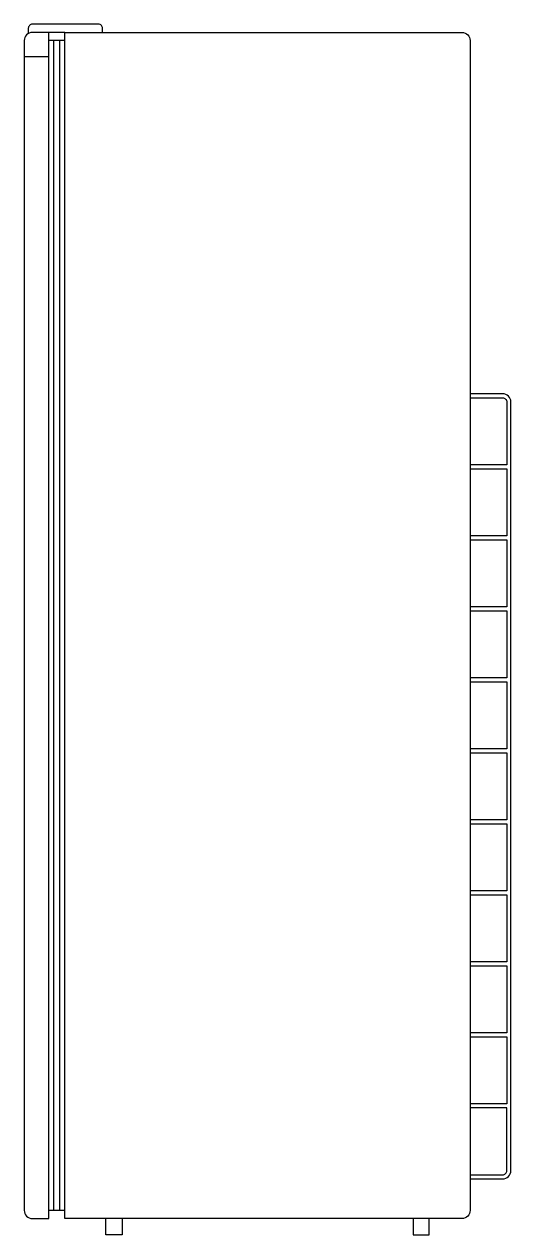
# Model space of a CAD drawing. Header units: millimetres. Extents: x -3063.45 to -3062.85, y 2855.69 to 2857.18.
import ezdxf

# ---------------------------------------------------------------- set-up
doc = ezdxf.new("R2010")
doc.units = ezdxf.units.MM
doc.header["$LTSCALE"] = 10
doc.layers.add('cozinha_freezers', color=2, linetype='Continuous')

msp = doc.modelspace()

# ---------------------------------------------------------------- linework, layer by layer
at = {"layer": 'cozinha_freezers'}
for p, q in [((-3063.3954, 2857.1684), (-3063.4154, 2857.1684)), ((-3063.3954, 2857.1584), (-3063.4154, 2857.1584)), ((-3063.4154, 2857.1384), (-3063.4454, 2857.1384)), ((-3063.3954, 2855.7234), (-3063.4154, 2855.7234))]:
    msp.add_line(p, q, dxfattribs=at)
at = {"layer": 'cozinha_freezers', "color": 1}
for p, q in [((-3063.4092, 2855.7234), (-3063.4092, 2857.1584)), ((-3063.4017, 2855.7234), (-3063.4017, 2857.1584))]:
    msp.add_line(p, q, dxfattribs=at)
at = {"layer": 'cozinha_freezers'}
msp.add_lwpolyline([(-3063.3493, 2857.1684), (-3063.3493, 2857.1734, 0.414214), (-3063.3543, 2857.1784), (-3063.4354, 2857.1784, 0.414214), (-3063.4404, 2857.1734), (-3063.4404, 2857.1671)], format="xyb", dxfattribs=at)
for points in [[(-3063.4354, 2855.7134), (-3063.4154, 2855.7134), (-3063.4154, 2857.1684), (-3063.4354, 2857.1684, 0.414214), (-3063.4454, 2857.1584), (-3063.4454, 2855.7234, 0.414214)], [(-3063.3954, 2857.1684), (-3062.9084, 2857.1684, -0.414214), (-3062.8984, 2857.1584), (-3062.8984, 2855.7234, -0.414214), (-3062.9084, 2855.7134), (-3063.3954, 2855.7134), (-3063.3954, 2857.1684), (-3063.3954, 2857.1684)]]:
    msp.add_lwpolyline(points, format="xyb", close=True, dxfattribs=at)
at = {"layer": 'cozinha_freezers', "color": 1}
for points in [[(-3062.8984, 2855.762), (-3062.8584, 2855.762, 0.414214), (-3062.8484, 2855.772), (-3062.8484, 2856.7151, 0.414214), (-3062.8584, 2856.7251), (-3062.8984, 2856.7251)], [(-3062.8984, 2856.7201), (-3062.8584, 2856.7201, -0.414214), (-3062.8534, 2856.7151), (-3062.8534, 2856.638), (-3062.8984, 2856.638)], [(-3062.8984, 2855.767), (-3062.8584, 2855.767, 0.414214), (-3062.8534, 2855.772), (-3062.8534, 2855.8491), (-3062.8984, 2855.8491)]]:
    msp.add_lwpolyline(points, format="xyb", dxfattribs=at)
for points in [[(-3062.8984, 2856.633), (-3062.8534, 2856.633), (-3062.8534, 2856.5509), (-3062.8984, 2856.5509)], [(-3062.8984, 2856.5459), (-3062.8534, 2856.5459), (-3062.8534, 2856.4638), (-3062.8984, 2856.4638)], [(-3062.8984, 2856.4588), (-3062.8534, 2856.4588), (-3062.8534, 2856.3767), (-3062.8984, 2856.3767)], [(-3062.8984, 2856.3717), (-3062.8534, 2856.3717), (-3062.8534, 2856.2896), (-3062.8984, 2856.2896)], [(-3062.8984, 2856.2846), (-3062.8534, 2856.2846), (-3062.8534, 2856.2025), (-3062.8984, 2856.2025)], [(-3062.8984, 2856.1975), (-3062.8534, 2856.1975), (-3062.8534, 2856.1154), (-3062.8984, 2856.1154)], [(-3062.8984, 2856.1104), (-3062.8534, 2856.1104), (-3062.8534, 2856.0283), (-3062.8984, 2856.0283)], [(-3062.8984, 2856.0233), (-3062.8534, 2856.0233), (-3062.8534, 2855.9412), (-3062.8984, 2855.9412)], [(-3062.8984, 2855.9362), (-3062.8534, 2855.9362), (-3062.8534, 2855.8541), (-3062.8984, 2855.8541)]]:
    msp.add_lwpolyline(points, dxfattribs=at)
at = {"layer": 'cozinha_freezers'}
for points in [[(-3063.3254, 2855.7134), (-3063.3254, 2855.6934), (-3063.3454, 2855.6934), (-3063.3454, 2855.7134)], [(-3062.9684, 2855.7134), (-3062.9684, 2855.6934), (-3062.9484, 2855.6934), (-3062.9484, 2855.7134)]]:
    msp.add_lwpolyline(points, dxfattribs=at)

doc.saveas('drawing.dxf')
